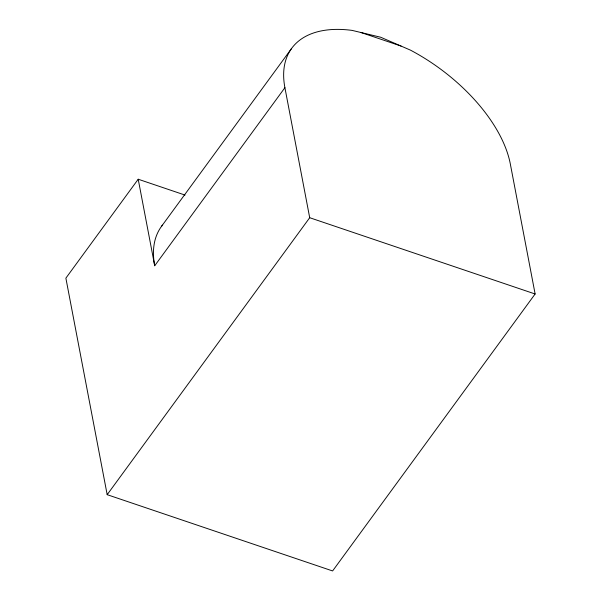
<?xml version="1.0" encoding="UTF-8"?>
<svg xmlns="http://www.w3.org/2000/svg" width="601" height="601" viewBox="0 0 601 601"><rect width="100%" height="100%" fill="white"/><g stroke="black" fill="none" stroke-linecap="round" stroke-linejoin="round"><path stroke-width="0.9" d="M138.207 179.226L65.877 278.143L107.181 494.676L332.601 570.95L535.123 293.987L510.324 163.968A131.251 71.158 36.2 0 0 410.46 50.138L380.711 37.247L352.118 30.396A131.251 71.158 36.2 0 0 284.904 87.693L154.712 265.747L138.207 179.226L185.025 195.07M161.361 226.562L291.553 48.516M107.181 494.676L309.703 217.712L284.904 87.693M361.163 32.567L401.055 46.059M309.703 217.712L535.123 293.987M154.712 265.747A131.251 71.158 36.2 0 1 162.428 225.165"/></g></svg>
